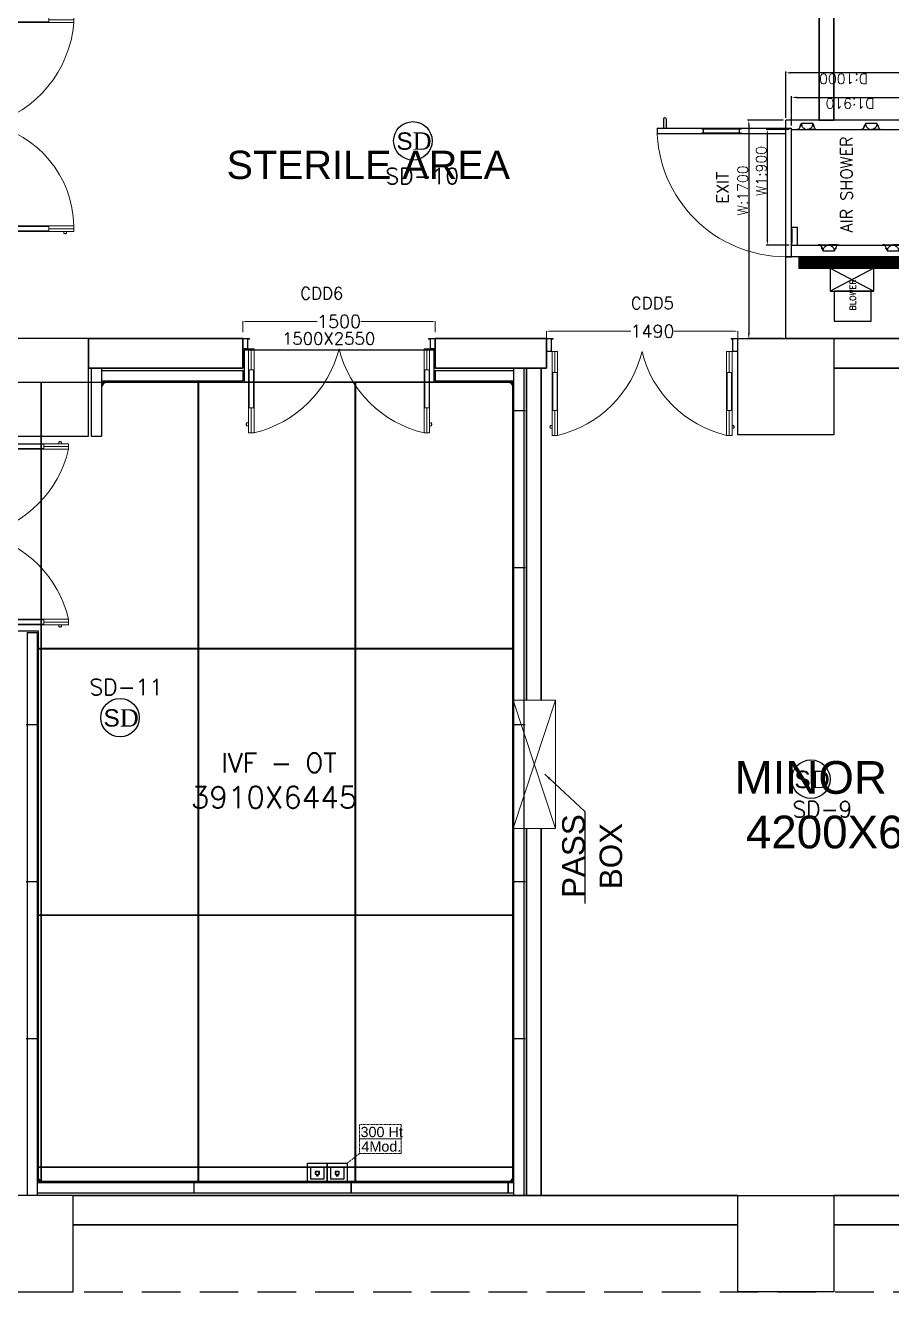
# Model space of a CAD drawing. Extents: x 3505867 to 3988380, y -625948 to -590408.
# Drawn here: x 3758346 to 3765093, y -613703 to -603838 of the extents above; entities that cross this region are included whole.
import ezdxf
from ezdxf.enums import TextEntityAlignment as Align

# ---------------------------------------------------------------- set-up
doc = ezdxf.new("R2010")
doc.units = 0
doc.header["$LTSCALE"] = 6
doc.header["$MEASUREMENT"] = 0
for name, pattern in [('1', [0]), ('CONTINU', [0]), ('DASHED2', [0.375, 0.25, -0.125]), ('HIDDEN', [0.375, 0.25, -0.125])]:
    doc.linetypes.add(name, pattern=pattern)
doc.layers.get('0').update_dxf_attribs({"linetype": 'CONTINUOUS'})
doc.layers.get('Defpoints').update_dxf_attribs({"linetype": 'CONTINUOUS'})
for name, color, linetype, lineweight in [('0 Room description', 6, 'CONTINUOUS', 5), ('0 Room Dimensions', 7, 'CONTINUOUS', 0), ('1200 Door', 144, 'CONTINUOUS', 5), ('Ahlada 50mm Ceiling Panels', 191, 'CONTINUOUS', 0), ('Ahlada Coving', 3, 'CONTINUOUS', 0), ('Double Leaf Door', 4, 'CONTINUOUS', 18), ('FA-BELOW SMOKE DERECTOR', 1, 'CONTINUOUS', 25), ('Partition-80WP', 7, 'CONTINUOUS', 5), ('WALL', 10, 'CONTINUOUS', 35), ('WIN', 151, 'CONTINUOUS', 9)]:
    doc.layers.add(name, color=color, linetype=linetype, lineweight=lineweight)
for name, color, linetype in [('80 mm Wall', 5, 'CONTINUOUS'), ('AIR SHOWER', 7, 'CONTINUOUS'), ('Chajja', 7, 'CONTINUOUS'), ('COL', 5, 'CONTINUOUS'), ('DIM', 7, 'CONTINUOUS'), ('ELE.LAN POINT', 3, 'CONTINUOUS'), ('FA-FIRE TEXT', 7, 'CONTINUOUS'), ('TEXT', 5, 'CONTINUOUS')]:
    doc.layers.add(name, color=color, linetype=linetype)
doc.layers.add('CFT_LOOPING', color=7, linetype='1', lineweight=0, true_color=0xd6d600)
doc.styles.add('ARIAL', font='')
doc.styles.add('PDF Times New Roman', font='')
doc.styles.add('ROMANS', font='romans.shx')
doc.styles.add('SIMPLEX', font='SIMPLEX')
doc.styles.get("Standard").update_dxf_attribs({"font": 'SIMPLEX'})
doc.styles.get('ARIAL').set_extended_font_data('Arial')
doc.styles.get('PDF Times New Roman').set_extended_font_data('Times New Roman')
doc.dimstyles.new('AEPL1', dxfattribs={"dimtxt": 100, "dimasz": 25, "dimexe": 1.25, "dimexo": 50, "dimtad": 0, "dimdec": 0, "dimtxsty": 'ROMANS', "dimcen": 2.5, "dimclrd": 250, "dimclre": 250, "dimadec": 0, "dimazin": 0, "dimtfac": 1, "dimtdec": 0, "dimtmove": 0, "dimatfit": 3, "dimfxl": 1, "dimlwd": 0, "dimlwe": 0, "dimarcsym": 0})
doc.dimstyles.new('BIGDFD', dxfattribs={"dimtxt": 8, "dimasz": 4, "dimexe": 1, "dimexo": 2, "dimtad": 1, "dimlfac": 10, "dimtxsty": 'Standard', "dimcen": 2.5, "dimclrd": 5, "dimclre": 3, "dimclrt": 1, "dimadec": 0, "dimazin": 0, "dimtfac": 1, "dimtmove": 0, "dimatfit": 3, "dimfxl": 1, "dimarcsym": 0})
doc.dimstyles.new('BIGDFD$0', dxfattribs={"dimtxt": 8, "dimasz": 4, "dimexe": 1, "dimexo": 2, "dimtad": 1, "dimlfac": 10, "dimtxsty": 'Standard', "dimcen": 2.5, "dimclrd": 5, "dimclre": 3, "dimclrt": 1, "dimadec": 0, "dimazin": 0, "dimtfac": 1, "dimtmove": 0, "dimatfit": 3, "dimfxl": 1, "dimarcsym": 0})
doc.dimstyles.new('TEXT', dxfattribs={"dimscale": 0, "dimtxt": 500, "dimasz": 100, "dimexe": 75, "dimexo": 100, "dimgap": 50, "dimtad": 0, "dimdec": 0, "dimzin": 0, "dimdsep": 46, "dimtxsty": 'ARIAL', "dimblk": 'OBLIQUE', "dimcen": 0.09, "dimdle": 100, "dimclrd": 256, "dimclre": 256, "dimclrt": 6, "dimadec": 0, "dimazin": 0, "dimtfac": 1, "dimtdec": 0, "dimtofl": 0, "dimtmove": 2, "dimatfit": 3, "dimfxl": 1, "dimfrac": 2, "dimtolj": 1, "dimtzin": 0, "dimarcsym": 0})

# ---------------------------------------------------------------- blocks, each defined once
blk = doc.blocks.new('_Oblique')
at = {"color": 0, "linetype": 'ByBlock', "lineweight": -2}
blk.add_line((-0.5, -0.5), (0.5, 0.5), dxfattribs=at)
blk = doc.blocks.new('*D128')
at = {"layer": 'Defpoints', "color": 0, "linetype": 'ByBlock'}
for p in [(-25370, 7793.3), (-26870, 7660.2), (-25370, 7660.2)]:
    blk.add_point(p, dxfattribs=at)
at = {"layer": 'DIM', "color": 250, "linetype": 'ByBlock', "lineweight": 0}
for p, q in [((-26870, 7710.2), (-26870, 7794.6)), ((-25370, 7710.2), (-25370, 7794.6)), ((-26845, 7793.3), (-26289.7, 7793.3)), ((-25395, 7793.3), (-25950.3, 7793.3))]:
    blk.add_line(p, q, dxfattribs=at)
at = {"layer": 'DIM', "color": 250, "linetype": 'ByBlock'}
for points in [[(-26845, 7797.5), (-26845, 7789.2), (-26870, 7793.3)], [(-25395, 7789.2), (-25395, 7797.5), (-25370, 7793.3)]]:
    blk.add_solid(points, dxfattribs=at)
at = {"layer": 'DIM', "color": 0, "linetype": 'ByBlock', "insert": (-26120, 7793.3), "char_height": 100, "attachment_point": 5, "style": 'ROMANS'}
blk.add_mtext('1500', dxfattribs=at)
blk = doc.blocks.new('*D129')
at = {"layer": 'Defpoints', "color": 0, "linetype": 'ByBlock'}
for p in [(-23015, 7717.3), (-24505, 7545.2), (-23015, 7545.2)]:
    blk.add_point(p, dxfattribs=at)
at = {"layer": 'DIM', "color": 250, "linetype": 'ByBlock', "lineweight": 0}
for p, q in [((-24505, 7595.2), (-24505, 7718.6)), ((-24480, 7717.3), (-23848.4, 7717.3)), ((-23040, 7717.3), (-23509, 7717.3)), ((-23015, 7595.2), (-23015, 7718.6))]:
    blk.add_line(p, q, dxfattribs=at)
at = {"layer": 'DIM', "color": 250, "linetype": 'ByBlock'}
for points in [[(-24480, 7721.5), (-24480, 7713.2), (-24505, 7717.3)], [(-23040, 7713.2), (-23040, 7721.5), (-23015, 7717.3)]]:
    blk.add_solid(points, dxfattribs=at)
at = {"layer": 'DIM', "color": 0, "linetype": 'ByBlock', "insert": (-23678.7, 7717.3), "char_height": 100, "attachment_point": 5, "style": 'ROMANS'}
blk.add_mtext('1490', dxfattribs=at)
blk = doc.blocks.new('1500x80')
at = {"layer": 'Double Leaf Door'}
for points in [[(99336.2, -25417.9), (99341.1, -25417.9), (99341.1, -25121.4), (99336.2, -25121.4)], [(99379.8, -25121.4), (99374.8, -25121.4), (99374.8, -25417.9), (99379.8, -25417.9)], [(100704.2, -25121.4), (100709.2, -25121.4), (100709.2, -25417.9), (100704.2, -25417.9)], [(100747.8, -25417.9), (100742.9, -25417.9), (100742.9, -25121.4), (100747.8, -25121.4)]]:
    blk.add_hatch(color=6, dxfattribs=at).paths.add_polyline_path(points)
at = {"layer": 'Double Leaf Door', "color": 8}
for p, q in [((99336.2, -25581.8), (99336.2, -24927.6)), ((99336.2, -24927.6), (99379.8, -24927.6)), ((99358, -25121.4), (99358, -24927.6)), ((99379.8, -24927.6), (99379.8, -25581.8)), ((100747.8, -24927.6), (100704.2, -24927.6)), ((100704.2, -24927.6), (100704.2, -25581.8)), ((100726, -25121.4), (100726, -24927.6)), ((100747.8, -25581.8), (100747.8, -24927.6)), ((99321.8, -24985.1), (99321.8, -25003.1)), ((99336.2, -24983.1), (99323.7, -24983.1)), ((99323.7, -25005), (99336.2, -25005)), ((99336.2, -24983.1), (99336.2, -25005)), ((100747.8, -24983.1), (100760.3, -24983.1)), ((100747.8, -24983.1), (100747.8, -25005)), ((100760.3, -25005), (100747.8, -25005)), ((100762.2, -24985.1), (100762.2, -25003.1)), ((99358, -25581.8), (99358, -25417.9)), ((100726, -25581.8), (100726, -25417.9)), ((99292, -25581.8), (99292, -25661.8)), ((99332.2, -25581.8), (99292, -25581.8)), ((99294, -25583.8), (99294, -25659.8)), ((99330.2, -25583.8), (99294, -25583.8)), ((99330.2, -25658.9), (99330.2, -25583.8)), ((99332.2, -25656.9), (99332.2, -25581.8)), ((99379.8, -25581.8), (99336.2, -25581.8)), ((100704.2, -25581.8), (100747.8, -25581.8)), ((100751.8, -25656.9), (100751.8, -25581.8)), ((100751.8, -25581.8), (100792, -25581.8)), ((100753.8, -25658.9), (100753.8, -25583.8)), ((100753.8, -25583.8), (100790, -25583.8)), ((100790, -25583.8), (100790, -25659.8)), ((100792, -25581.8), (100792, -25661.8)), ((99292, -25661.8), (99332.2, -25661.8)), ((99294, -25659.8), (99332.2, -25659.8)), ((99342.1, -25658.9), (99330.2, -25658.9)), ((99344.1, -25656.9), (99332.2, -25656.9)), ((99332.2, -25659.8), (99342.1, -25659.8)), ((99332.2, -25661.8), (99344.1, -25661.8)), ((99342.1, -25659.8), (99342.1, -25658.9)), ((99344.1, -25661.8), (99344.1, -25656.9)), ((100739.9, -25661.8), (100739.9, -25656.9)), ((100739.9, -25656.9), (100751.8, -25656.9)), ((100751.8, -25661.8), (100739.9, -25661.8)), ((100741.9, -25659.8), (100741.9, -25658.9)), ((100741.9, -25658.9), (100753.8, -25658.9)), ((100751.8, -25659.8), (100741.9, -25659.8)), ((100790, -25659.8), (100751.8, -25659.8)), ((100792, -25661.8), (100751.8, -25661.8))]:
    blk.add_line(p, q, dxfattribs=at)
at = {"layer": 'Double Leaf Door', "color": 6}
for p, q in [((99379.8, -25121.4), (99336.2, -25121.4)), ((99336.2, -25121.4), (99336.2, -25417.9)), ((99341.1, -25417.9), (99341.1, -25121.4)), ((99374.8, -25417.9), (99374.8, -25121.4)), ((99379.8, -25417.9), (99379.8, -25121.4)), ((100704.2, -25417.9), (100704.2, -25121.4)), ((100704.2, -25121.4), (100747.8, -25121.4)), ((100709.2, -25417.9), (100709.2, -25121.4)), ((100742.9, -25417.9), (100742.9, -25121.4)), ((100747.8, -25121.4), (100747.8, -25417.9)), ((99336.2, -25417.9), (99379.8, -25417.9)), ((100747.8, -25417.9), (100704.2, -25417.9))]:
    blk.add_line(p, q, dxfattribs=at)
at = {"layer": 'Double Leaf Door', "color": 6, "ltscale": 100}
for p, q in [((99374.8, -25121.4), (99374.8, -25417.9)), ((100709.2, -25121.4), (100709.2, -25417.9))]:
    blk.add_line(p, q, dxfattribs=at)
at = {"layer": 'Double Leaf Door', "color": 6}
for points in [[(99336.2, -25121.4), (99336.2, -25417.9), (99341.1, -25417.9), (99341.1, -25121.4), (99336.2, -25121.4)], [(99379.8, -25121.4), (99379.8, -25417.9), (99374.8, -25417.9), (99374.8, -25121.4), (99379.8, -25121.4)], [(100704.2, -25121.4), (100704.2, -25417.9), (100709.2, -25417.9), (100709.2, -25121.4), (100704.2, -25121.4)], [(100747.8, -25121.4), (100747.8, -25417.9), (100742.9, -25417.9), (100742.9, -25121.4), (100747.8, -25121.4)]]:
    blk.add_lwpolyline(points, dxfattribs=at)
at = {"layer": 'Double Leaf Door', "ltscale": 5000}
for points in [[(99336.2, -25121.4), (99336.2, -25417.9), (99341.1, -25417.9), (99341.1, -25121.4), (99336.2, -25121.4)], [(100747.8, -25121.4), (100747.8, -25417.9), (100742.9, -25417.9), (100742.9, -25121.4), (100747.8, -25121.4)]]:
    blk.add_lwpolyline(points, dxfattribs=at)
at = {"layer": 'Double Leaf Door', "color": 8}
for centre, radius, start, end in [((99175.8, -25796.3), 892.3, 13.90597, 76.78637), ((100908.2, -25796.3), 892.3, 103.21363, 166.09403), ((99321.8, -24994.1), 3.72, 90, 270), ((99323.7, -24985.1), 1.98, 90, 180), ((99323.7, -25003.1), 1.98, 180, 270), ((100760.3, -24985.1), 1.98, 0, 90), ((100760.3, -25003.1), 1.98, 270, 0), ((100762.2, -24994.1), 3.72, 270, 90)]:
    blk.add_arc(centre, radius, start, end, dxfattribs=at)
blk = doc.blocks.new('1500x2100x100 DD')
at = {"layer": 'Double Leaf Door'}
for points in [[(49.2, 263.9), (54.1, 263.9), (54.1, 560.4), (49.2, 560.4)], [(92.8, 560.4), (87.8, 560.4), (87.8, 263.9), (92.8, 263.9)], [(1407.2, 560.4), (1412.2, 560.4), (1412.2, 263.9), (1407.2, 263.9)], [(1450.8, 263.9), (1445.9, 263.9), (1445.9, 560.4), (1450.8, 560.4)]]:
    blk.add_hatch(color=6, dxfattribs=at).paths.add_polyline_path(points)
at = {"layer": 'Double Leaf Door', "color": 8}
for p, q in [((34.8, 696.7), (34.8, 678.8)), ((49.2, 698.7), (36.7, 698.7)), ((49.2, 100), (49.2, 754.2)), ((49.2, 754.2), (92.8, 754.2)), ((49.2, 698.7), (49.2, 676.8)), ((71, 560.4), (71, 754.2)), ((92.8, 754.2), (92.8, 100)), ((1450.8, 754.2), (1407.2, 754.2)), ((1407.2, 754.2), (1407.2, 100)), ((1429, 560.4), (1429, 754.2)), ((1450.8, 100), (1450.8, 754.2)), ((1450.8, 698.7), (1463.3, 698.7)), ((1450.8, 698.7), (1450.8, 676.8)), ((1465.2, 696.7), (1465.2, 678.8)), ((36.7, 676.8), (49.2, 676.8)), ((1463.3, 676.8), (1450.8, 676.8)), ((71, 100), (71, 263.9)), ((1429, 100), (1429, 263.9)), ((5, 100), (5, 0)), ((45.2, 100), (5, 100)), ((45.2, 5), (45.2, 100)), ((92.8, 100), (49.2, 100)), ((1407.2, 100), (1450.8, 100)), ((1454.8, 5), (1454.8, 100)), ((1454.8, 100), (1495, 100)), ((1495, 100), (1495, 0)), ((5, 0), (45.2, 0)), ((7, 98), (7, 2)), ((43.2, 98), (7, 98)), ((7, 2), (45.2, 2)), ((43.2, 3), (43.2, 98)), ((55.1, 3), (43.2, 3)), ((57.1, 5), (45.2, 5)), ((45.2, 2), (55.1, 2)), ((45.2, 0), (57.1, 0)), ((55.1, 2), (55.1, 3)), ((57.1, 0), (57.1, 5)), ((1442.9, 0), (1442.9, 5)), ((1442.9, 5), (1454.8, 5)), ((1454.8, 0), (1442.9, 0)), ((1444.9, 2), (1444.9, 3)), ((1444.9, 3), (1456.8, 3)), ((1454.8, 2), (1444.9, 2)), ((1493, 2), (1454.8, 2)), ((1495, 0), (1454.8, 0)), ((1456.8, 3), (1456.8, 98)), ((1456.8, 98), (1493, 98)), ((1493, 98), (1493, 2))]:
    blk.add_line(p, q, dxfattribs=at)
at = {"layer": 'Double Leaf Door', "color": 6}
for p, q in [((92.8, 560.4), (49.2, 560.4)), ((49.2, 560.4), (49.2, 263.9)), ((54.1, 263.9), (54.1, 560.4)), ((87.8, 263.9), (87.8, 560.4)), ((92.8, 263.9), (92.8, 560.4)), ((1407.2, 263.9), (1407.2, 560.4)), ((1407.2, 560.4), (1450.8, 560.4)), ((1412.2, 263.9), (1412.2, 560.4)), ((1445.9, 263.9), (1445.9, 560.4)), ((1450.8, 560.4), (1450.8, 263.9)), ((49.2, 263.9), (92.8, 263.9)), ((1450.8, 263.9), (1407.2, 263.9))]:
    blk.add_line(p, q, dxfattribs=at)
at = {"layer": 'Double Leaf Door', "color": 6, "ltscale": 100}
for p, q in [((87.8, 560.4), (87.8, 263.9)), ((1412.2, 560.4), (1412.2, 263.9))]:
    blk.add_line(p, q, dxfattribs=at)
at = {"layer": 'Double Leaf Door', "color": 6}
for points in [[(49.2, 560.4), (49.2, 263.9), (54.1, 263.9), (54.1, 560.4), (49.2, 560.4)], [(92.8, 560.4), (92.8, 263.9), (87.8, 263.9), (87.8, 560.4), (92.8, 560.4)], [(1407.2, 560.4), (1407.2, 263.9), (1412.2, 263.9), (1412.2, 560.4), (1407.2, 560.4)], [(1450.8, 560.4), (1450.8, 263.9), (1445.9, 263.9), (1445.9, 560.4), (1450.8, 560.4)]]:
    blk.add_lwpolyline(points, dxfattribs=at)
at = {"layer": 'Double Leaf Door', "ltscale": 5000}
for points in [[(49.2, 560.4), (49.2, 263.9), (54.1, 263.9), (54.1, 560.4), (49.2, 560.4)], [(1450.8, 560.4), (1450.8, 263.9), (1445.9, 263.9), (1445.9, 560.4), (1450.8, 560.4)]]:
    blk.add_lwpolyline(points, dxfattribs=at)
at = {"layer": 'Double Leaf Door', "color": 8}
for centre, radius, start, end in [((34.8, 687.7), 3.72, 90, 270), ((36.7, 696.7), 1.98, 90, 180), ((-111.3, -108), 886, 13.57447, 76.68363), ((1611.3, -108), 886, 103.31637, 166.42553), ((1463.3, 696.7), 1.98, 0, 90), ((1465.2, 687.7), 3.72, 270, 90), ((36.7, 678.8), 1.98, 180, 270), ((1463.3, 678.8), 1.98, 270, 0)]:
    blk.add_arc(centre, radius, start, end, dxfattribs=at)
blk = doc.blocks.new('1800x100')
at = {"layer": 'Double Leaf Door'}
for points in [[(101627.9, -31394.5), (101632.8, -31394.5), (101632.8, -31098), (101627.9, -31098)], [(101671.5, -31098), (101666.6, -31098), (101666.6, -31394.5), (101671.5, -31394.5)], [(103255.9, -31098), (103260.9, -31098), (103260.9, -31394.5), (103255.9, -31394.5)], [(103299.6, -31394.5), (103294.6, -31394.5), (103294.6, -31098), (103299.6, -31098)]]:
    blk.add_hatch(color=6, dxfattribs=at).paths.add_polyline_path(points)
at = {"layer": 'Double Leaf Door', "color": 8}
for p, q in [((101613.5, -30961.8), (101613.5, -30979.7)), ((101627.9, -30959.8), (101615.5, -30959.8)), ((101627.9, -31558.5), (101627.9, -30904.2)), ((101627.9, -30904.2), (101671.5, -30904.2)), ((101627.9, -30959.8), (101627.9, -30981.7)), ((101649.7, -31098), (101649.7, -30904.2)), ((101671.5, -30904.2), (101671.5, -31558.5)), ((103299.6, -30904.2), (103255.9, -30904.2)), ((103255.9, -30904.2), (103255.9, -31558.5)), ((103277.8, -31098), (103277.8, -30904.2)), ((103299.6, -31558.5), (103299.6, -30904.2)), ((103299.6, -30959.8), (103312, -30959.8)), ((103299.6, -30959.8), (103299.6, -30981.7)), ((103314, -30961.8), (103314, -30979.7)), ((101615.5, -30981.7), (101627.9, -30981.7)), ((103312, -30981.7), (103299.6, -30981.7)), ((101649.7, -31558.5), (101649.7, -31394.5)), ((103277.8, -31558.5), (103277.8, -31394.5)), ((101583.7, -31558.5), (101583.7, -31658.5)), ((101623.9, -31558.5), (101583.7, -31558.5)), ((101585.7, -31560.5), (101585.7, -31656.5)), ((101621.9, -31560.5), (101585.7, -31560.5)), ((101621.9, -31655.5), (101621.9, -31560.5)), ((101623.9, -31653.5), (101623.9, -31558.5)), ((101671.5, -31558.5), (101627.9, -31558.5)), ((103255.9, -31558.5), (103299.6, -31558.5)), ((103303.6, -31653.5), (103303.6, -31558.5)), ((103303.6, -31558.5), (103343.7, -31558.5)), ((103305.5, -31655.5), (103305.5, -31560.5)), ((103305.5, -31560.5), (103341.8, -31560.5)), ((103341.8, -31560.5), (103341.8, -31656.5)), ((103343.7, -31558.5), (103343.7, -31658.5)), ((101583.7, -31658.5), (101623.9, -31658.5)), ((101585.7, -31656.5), (101623.9, -31656.5)), ((101633.8, -31655.5), (101621.9, -31655.5)), ((101635.8, -31653.5), (101623.9, -31653.5)), ((101623.9, -31656.5), (101633.8, -31656.5)), ((101623.9, -31658.5), (101635.8, -31658.5)), ((101633.8, -31656.5), (101633.8, -31655.5)), ((101635.8, -31658.5), (101635.8, -31653.5)), ((103291.6, -31658.5), (103291.6, -31653.5)), ((103291.6, -31653.5), (103303.6, -31653.5)), ((103303.6, -31658.5), (103291.6, -31658.5)), ((103293.6, -31656.5), (103293.6, -31655.5)), ((103293.6, -31655.5), (103305.5, -31655.5)), ((103303.6, -31656.5), (103293.6, -31656.5)), ((103341.8, -31656.5), (103303.6, -31656.5)), ((103343.7, -31658.5), (103303.6, -31658.5))]:
    blk.add_line(p, q, dxfattribs=at)
at = {"layer": 'Double Leaf Door', "color": 6}
for p, q in [((101671.5, -31098), (101627.9, -31098)), ((101627.9, -31098), (101627.9, -31394.5)), ((101632.8, -31394.5), (101632.8, -31098)), ((101666.6, -31394.5), (101666.6, -31098)), ((101671.5, -31394.5), (101671.5, -31098)), ((103255.9, -31394.5), (103255.9, -31098)), ((103255.9, -31098), (103299.6, -31098)), ((103260.9, -31394.5), (103260.9, -31098)), ((103294.6, -31394.5), (103294.6, -31098)), ((103299.6, -31098), (103299.6, -31394.5)), ((101627.9, -31394.5), (101671.5, -31394.5)), ((103299.6, -31394.5), (103255.9, -31394.5))]:
    blk.add_line(p, q, dxfattribs=at)
at = {"layer": 'Double Leaf Door', "color": 6, "ltscale": 100}
for p, q in [((101666.6, -31098), (101666.6, -31394.5)), ((103260.9, -31098), (103260.9, -31394.5))]:
    blk.add_line(p, q, dxfattribs=at)
at = {"layer": 'Double Leaf Door', "color": 6}
for points in [[(101627.9, -31098), (101627.9, -31394.5), (101632.8, -31394.5), (101632.8, -31098), (101627.9, -31098)], [(101671.5, -31098), (101671.5, -31394.5), (101666.6, -31394.5), (101666.6, -31098), (101671.5, -31098)], [(103255.9, -31098), (103255.9, -31394.5), (103260.9, -31394.5), (103260.9, -31098), (103255.9, -31098)], [(103299.6, -31098), (103299.6, -31394.5), (103294.6, -31394.5), (103294.6, -31098), (103299.6, -31098)]]:
    blk.add_lwpolyline(points, dxfattribs=at)
at = {"layer": 'Double Leaf Door', "ltscale": 5000}
for points in [[(101627.9, -31098), (101627.9, -31394.5), (101632.8, -31394.5), (101632.8, -31098), (101627.9, -31098)], [(103299.6, -31098), (103299.6, -31394.5), (103294.6, -31394.5), (103294.6, -31098), (103299.6, -31098)]]:
    blk.add_lwpolyline(points, dxfattribs=at)
at = {"layer": 'Double Leaf Door', "color": 8}
for centre, radius, start, end in [((101613.5, -30970.7), 3.72, 90, 270), ((101615.5, -30961.8), 1.98, 90, 180), ((101601.6, -31795.7), 894.2, 15.3848, 85.51147), ((103268.8, -31726.5), 822.4, 90.89566, 168.20807), ((103312, -30961.8), 1.98, 0, 90), ((103314, -30970.7), 3.72, 270, 90), ((101615.5, -30979.7), 1.98, 180, 270), ((103312, -30979.7), 1.98, 270, 0)]:
    blk.add_arc(centre, radius, start, end, dxfattribs=at)
blk = doc.blocks.new('*D26')
at = {"color": 3, "lineweight": -2, "transparency": 16777216}
for p, q in [((72.76, 197.74), (72.76, 215.65)), ((162.76, 197.74), (162.76, 215.65))]:
    blk.add_line(p, q, dxfattribs=at)
at = {"color": 5, "lineweight": -2, "transparency": 16777216}
blk.add_line((76.76, 214.65), (158.76, 214.65), dxfattribs=at)
at = {"color": 5, "transparency": 16777216}
for points in [[(76.76, 215.31), (76.76, 213.98), (72.76, 214.65)], [(158.76, 213.98), (158.76, 215.31), (162.76, 214.65)]]:
    blk.add_solid(points, dxfattribs=at)
at = {"layer": 'Defpoints', "color": 0, "transparency": 16777216}
for p in [(162.76, 214.65), (72.76, 195.74), (162.76, 195.74)]:
    blk.add_point(p, dxfattribs=at)
at = {"color": 1, "transparency": 16777216, "insert": (130.44, 219.36), "char_height": 8, "attachment_point": 5}
blk.add_mtext('W1:900', dxfattribs=at)
blk = doc.blocks.new('*D27')
at = {"color": 3, "lineweight": -2, "transparency": 16777216}
for p, q in [((0, 202.24), (0, 230.07)), ((170, 202.24), (170, 230.07))]:
    blk.add_line(p, q, dxfattribs=at)
at = {"color": 5, "lineweight": -2, "transparency": 16777216}
blk.add_line((166, 229.07), (4, 229.07), dxfattribs=at)
at = {"color": 5, "transparency": 16777216}
for points in [[(4, 229.74), (4, 228.4), (0, 229.07)], [(166, 228.4), (166, 229.74), (170, 229.07)]]:
    blk.add_solid(points, dxfattribs=at)
at = {"layer": 'Defpoints', "color": 0, "transparency": 16777216}
for p in [(0, 229.07), (0, 200.24), (170, 200.24)]:
    blk.add_point(p, dxfattribs=at)
at = {"color": 1, "transparency": 16777216, "insert": (115.34, 233.78), "char_height": 8, "attachment_point": 5}
blk.add_mtext('W:1700', dxfattribs=at)
blk = doc.blocks.new('nolllw new')
for p, q in [((-138.6, 13.9), (-138.1, 15.3)), ((-124.2, 15.9), (-137.1, 15.9)), ((-123.3, 15.4), (-107, -15.4)), ((-112.6, 13.9), (-2.6, 13.9)), ((8.1, 15.4), (-8.1, -15.4)), ((9, 15.9), (22, 15.9)), ((23.4, 13.9), (22.7, 15.9)), ((23.4, 13.9), (22.9, 15.3)), ((-100.3, -15.9), (-106.1, -15.9)), ((-14.9, -15.9), (-9, -15.9))]:
    blk.add_line(p, q)
at = {"color": 19}
for p, q in [((-124.2, 15.9), (-57.6, 15.9)), ((9, 15.9), (-57.6, 15.9)), ((-100.1, -34.1), (-15, -34.1))]:
    blk.add_line(p, q, dxfattribs=at)
at = {"color": 1}
for p, q in [((-74.6, 14.6), (-74.6, 10.7)), ((-40.6, 14.6), (-40.6, 10.7)), ((-100, -26.8), (-100, -34.1)), ((-15.1, -26.8), (-15.1, -34.1))]:
    blk.add_line(p, q, dxfattribs=at)
at = {"color": 3}
for p, q in [((-112.9, -4.5), (-112.9, -13.1)), ((-109.6, -16.1), (-109.9, -16.1)), ((-108.7, -16.7), (-100.8, -33.8)), ((-100.3, -34.1), (-100.1, -34.1)), ((-14.8, -34.1), (-15, -34.1)), ((-6.5, -16.7), (-14.4, -33.8)), ((-5.6, -16.1), (-5.3, -16.1)), ((-2.3, -4.5), (-2.3, -13.1))]:
    blk.add_line(p, q, dxfattribs=at)
for centre, radius, start, end in [((-137.1, 14.9), 1, 90, 159.38096), ((-124.2, 14.9), 1, 27.85965, 90), ((9, 14.9), 1, 90, 152.14035), ((22, 14.9), 1, 20.61904, 90), ((-106.1, -14.9), 1, 207.85965, 270), ((-100.3, -14.9), 1, 270, 343.32611), ((-60.8, -26.8), 40.2, 161.52124, 163.32611), ((-54.4, -26.8), 40.2, 16.67389, 18.47876), ((-14.9, -14.9), 1, 196.67389, 270), ((-9, -14.9), 1, 270, 332.14035)]:
    blk.add_arc(centre, radius, start, end)
at = {"color": 1}
for centre, radius, start, end in [((-60.8, -26.8), 39.2, 111.58911, 180), ((-75.6, 10.7), 1, 291.58911, 0), ((-74.2, 14.5), 0.396, 106.69839, 167.52754), ((-41, 14.5), 0.396, 12.47246, 73.30161), ((-39.6, 10.7), 1, 180, 248.41089), ((-54.4, -26.8), 39.2, 0, 68.41089)]:
    blk.add_arc(centre, radius, start, end, dxfattribs=at)
at = {"color": 3}
for centre, radius, start, end in [((-109.9, -13.1), 3, 180, 270), ((-109.6, -17.1), 1, 24.7129, 90), ((-100.3, -33.6), 0.5, 204.7129, 270), ((-14.8, -33.6), 0.5, 270, 335.2871), ((-5.6, -17.1), 1, 90, 155.2871), ((-5.3, -13.1), 3, 270, 0)]:
    blk.add_arc(centre, radius, start, end, dxfattribs=at)
blk = doc.blocks.new('*D29')
at = {"layer": 'AIR SHOWER', "color": 3, "lineweight": -2, "transparency": 16777216}
for p, q in [((172, 200.24), (208.02, 200.24)), ((172, 100.24), (208.02, 100.24))]:
    blk.add_line(p, q, dxfattribs=at)
at = {"layer": 'AIR SHOWER', "color": 5, "lineweight": -2, "transparency": 16777216}
blk.add_line((207.02, 104.24), (207.02, 196.24), dxfattribs=at)
at = {"layer": 'AIR SHOWER', "color": 5, "transparency": 16777216}
for points in [[(207.68, 196.24), (206.35, 196.24), (207.02, 200.24)], [(206.35, 104.24), (207.68, 104.24), (207.02, 100.24)]]:
    blk.add_solid(points, dxfattribs=at)
at = {"layer": 'Defpoints', "color": 0, "transparency": 16777216}
for p in [(170, 200.24), (207.02, 200.24), (170, 100.24)]:
    blk.add_point(p, dxfattribs=at)
at = {"layer": 'AIR SHOWER', "color": 1, "transparency": 16777216, "insert": (202.31, 155.27), "char_height": 8, "attachment_point": 5, "rotation": 90}
blk.add_mtext('D:1000', dxfattribs=at)
blk = doc.blocks.new('*D30')
at = {"layer": 'AIR SHOWER', "color": 3, "lineweight": -2, "transparency": 16777216}
for p, q in [((166, 195.74), (188.83, 195.74)), ((166, 104.74), (188.83, 104.74))]:
    blk.add_line(p, q, dxfattribs=at)
at = {"layer": 'AIR SHOWER', "color": 5, "lineweight": -2, "transparency": 16777216}
blk.add_line((187.83, 191.74), (187.83, 108.74), dxfattribs=at)
at = {"layer": 'AIR SHOWER', "color": 5, "transparency": 16777216}
for points in [[(188.5, 191.74), (187.17, 191.74), (187.83, 195.74)], [(187.17, 108.74), (188.5, 108.74), (187.83, 104.74)]]:
    blk.add_solid(points, dxfattribs=at)
at = {"layer": 'Defpoints', "color": 0, "transparency": 16777216}
for p in [(164, 195.74), (164, 104.74), (187.83, 104.74)]:
    blk.add_point(p, dxfattribs=at)
at = {"layer": 'AIR SHOWER', "color": 1, "transparency": 16777216, "insert": (183.12, 150.24), "char_height": 8, "attachment_point": 5, "rotation": 90}
blk.add_mtext('D1:910', dxfattribs=at)
blk = doc.blocks.new('A010004 Mezz.F. Layout Plan$0$b & c')
at = {"layer": 'Ahlada Coving', "color": 3}
for p, q in [((-4.1, 40.9), (-5.7, 42.5)), ((-2.7, 7.8), (-3.7, 7.8)), ((-3.7, 7.8), (-2.7, 6)), ((4.9, 15.3), (-2.7, 7.8)), ((-2.7, 6), (5.7, 14.4)), ((8.7, 11.4), (0.3, 3)), ((0.3, 3), (2.1, 2)), ((2.1, 3), (9.7, 10.6)), ((2.1, 2), (2.1, 3)), ((36.9, 0), (35.3, 1.6))]:
    blk.add_line(p, q, dxfattribs=at)
blk.add_lwpolyline([(-5.7, 30.7), (-5.7, 5.7), (0, 0), (25, 0), (22.8, 1.5), (13.2, 1.5), (3.6, 4.5), (3.6, 1.5), (0.6, 1.5), (-4.2, 6.3), (-4.2, 9.3), (-1.2, 9.3), (-4.2, 18.9), (-4.2, 28.4), (-5.7, 30.7)], dxfattribs=at)
for radius, start, end in [(44, 181.95475, 220.59761), (42.5, 184.1661, 265.90598), (44, 222.22858, 227.77458), (44, 229.40556, 268.11195)]:
    blk.add_arc((38.3, 44), radius, start, end, dxfattribs=at)
blk = doc.blocks.new('Voice')
at = {"layer": 'ELE.LAN POINT', "color": 6}
for points in [[(0, -31.8), (127.9, -31.8), (127.9, 92), (0, 92)], [(21.9, -10), (106, -10), (106, 70.1), (21.9, 70.1)], [(77.3, 21.4), (69.7, 21.4), (69.7, 11.7), (58.1, 11.7), (58.1, 21.4), (50.6, 21.4), (50.6, 38.7), (77.3, 38.7)], [(75.9, 22.8), (68.4, 22.8), (68.4, 13), (59.5, 13), (59.5, 22.8), (52, 22.8), (52, 37.4), (75.9, 37.4)]]:
    blk.add_lwpolyline(points, close=True, dxfattribs=at)
blk = doc.blocks.new('SMOKE DETECTOR')
at = {"layer": 'FA-BELOW SMOKE DERECTOR', "color": 7}
blk.add_circle((931029, -118294), 166, dxfattribs=at)
at = {"layer": 'FA-BELOW SMOKE DERECTOR', "insert": (930887, -118373), "char_height": 150, "attachment_point": 7, "style": 'PDF Times New Roman'}
blk.add_mtext('{\\fArial|b0|i0|c0|p34;S}D', dxfattribs=at)
blk = doc.blocks.new('AIR SHOWER')
at = {"layer": 'AIR SHOWER'}
h = blk.add_hatch(dxfattribs=at)
h.set_pattern_fill('ANSI37', color=256, scale=0.24, angle=180, style=0)
h.set_pattern_definition([(45, (-36516.70436, 5170.6153), (-0.538815367, 0.538815367), []), (135, (-36516.70436, 5170.6153), (-0.538815367, -0.538815367), [])])
h.paths.add_polyline_path([(63.7649, 110.1138), (54.9235, 110.1138), (54.9235, 189.8012), (63.7649, 189.8012)])
h = blk.add_hatch(dxfattribs=at)
h.set_pattern_fill('ANSI37', color=256, scale=0.24, angle=180, style=0)
h.set_pattern_definition([(45, (-52704.6564, 3586.6221), (-0.538815367, 0.538815367), []), (135, (-52704.6564, 3586.6221), (-0.538815367, -0.538815367), [])])
h.paths.add_polyline_path([(54.9235, 189.5272), (63.7649, 189.5272), (63.7649, 182.3028), (54.9235, 182.3028)])
for p, q in [((159.5, 200.2351), (159.5, 300.4701)), ((164, 300.4701), (159.5, 300.4701)), ((164, 300.4701), (164, 200.2351)), ((171.05, 295.4201), (164, 295.4201)), ((171.05, 293.5201), (164, 293.5201)), ((159.5, 265.8021), (160.1, 265.8021)), ((160.1, 234.8021), (160.1, 265.8021)), ((160.1, 264.3021), (163.4, 264.3021)), ((163.4, 265.8021), (163.4, 234.8021)), ((163.4, 265.8021), (164, 265.8021)), ((159.5, 234.8021), (160.1, 234.8021)), ((160.1, 236.3021), (163.4, 236.3021)), ((163.4, 234.8021), (164, 234.8021)), ((0, 100.2351), (0, 200.2351)), ((0, 200.2351), (170, 200.2351)), ((63.7649, 200.2351), (63.7649, 195.7351)), ((63.7649, 100.2351), (63.7649, 200.2351)), ((164, 200.2351), (164, 195.7351)), ((170, 100.2351), (170, 200.2351)), ((170, 100.2351), (170, 200.2351)), ((63.7649, 195.7351), (164, 195.7351)), ((72.7649, 195.7351), (164, 195.7351)), ((72.7649, 195.7351), (72.7649, 104.7351)), ((162.7649, 195.7351), (162.7649, 104.7351)), ((162.7649, 195.7351), (162.7649, 104.7351)), ((54.9235, 165.7555), (36.841, 131.8309)), ((54.9235, 131.8309), (36.841, 165.7555)), ((0, 100.2351), (170, 100.2351)), ((63.7649, 104.7351), (164, 104.7351)), ((63.7649, 104.7351), (63.7649, 100.2351)), ((159.5, 100.2351), (159.5, 0)), ((164, 100.2351), (164, 104.7351)), ((164, 0), (164, 100.2351)), ((159.5, 65.6681), (160.1, 65.6681)), ((160.1, 65.6681), (160.1, 34.6681)), ((160.1, 64.1681), (163.4, 64.1681)), ((163.4, 34.6681), (163.4, 65.6681)), ((163.4, 65.6681), (164, 65.6681)), ((159.5, 34.6681), (160.1, 34.6681)), ((160.1, 36.1681), (163.4, 36.1681)), ((163.4, 34.6681), (164, 34.6681)), ((164, 0), (159.5, 0)), ((171.05, 6.95), (164, 6.95)), ((171.05, 5.05), (164, 5.05))]:
    blk.add_line(p, q, dxfattribs=at)
for points in [[(63.7649, 190.0987), (54.9235, 190.0987), (54.9235, 110.1138), (63.7649, 110.1138)], [(86.4277, 195.7351), (72.7649, 195.7351), (72.7649, 191.2865), (86.4277, 191.2865)], [(74.6432, 195.334), (85.2425, 195.334), (85.2425, 195.7351), (74.6432, 195.7351)], [(36.841, 162.4912), (13.6037, 162.4912), (13.6037, 133.8537), (36.841, 133.8537)], [(54.9235, 165.7555), (36.841, 165.7555), (36.841, 131.8309), (54.9235, 131.8309)], [(86.4277, 104.7351), (72.7649, 104.7351), (72.7649, 109.1836), (86.4277, 109.1836)], [(22.7846, 100.2351), (32.79, 100.2351), (32.79, 100.2351), (22.7846, 100.2351)], [(22.7846, 100.2351), (34.2228, 100.2351), (34.2228, 99.8821), (22.7846, 99.8821)], [(38.3459, 100.2351), (39.8996, 100.2351), (39.8996, 99.8823), (38.3459, 99.8823)], [(74.6432, 105.1361), (85.2425, 105.1361), (85.2425, 104.7351), (74.6432, 104.7351)]]:
    blk.add_lwpolyline(points, close=True, dxfattribs=at)
at = {"layer": 'AIR SHOWER', "color": 19, "lineweight": 0}
for centre, start, end in [((164, 200.2351), 90, 180), ((164, 100.2351), 180, 270)]:
    blk.add_arc(centre, 100.2351, start, end, dxfattribs=at)
at = {"layer": 'AIR SHOWER'}
for centre in [(171.05, 294.4701), (171.05, 6)]:
    blk.add_arc(centre, 0.95, 270, 90, dxfattribs=at)
at = {"layer": 'AIR SHOWER', "xscale": -0.1, "yscale": 0.1, "zscale": 0.1}
for p, rotation in [((164.3039, 177.8504), 89.99999999999997), ((71.3723, 172.6198), 269.9999999999856), ((164.3039, 127.8504), 89.99999999999997), ((71.3723, 122.6198), 269.9999999999856)]:
    blk.add_blockref('nolllw new', p, dxfattribs=dict(at, rotation=rotation))
at = {"layer": 'AIR SHOWER'}
for s, height, p in [('EXIT', 9.14932, (105.2922, 244.8428)), ('BLOWER', 4.57466, (21.8029, 145.8279)), ('AIR SHOWER', 9.14932, (82.7486, 148.4504)), ('CONTROLS', 4.57466, (21.5589, 94.8755)), ('ENTRY', 9.14932, (107.2005, 68.4017))]:
    blk.add_text(s, height=height, dxfattribs=at).set_placement(p)
for base, p1, p2, angle, text, dimstyle, picture, middle in [((0, 229.071), (170, 200.2351), (0, 200.2351), 180, 'W:1700', 'BIGDFD', '*D27', (115.3408, 229.071)), ((162.7649, 214.648), (72.7649, 195.7351), (162.7649, 195.7351), 180, 'W1:900', 'BIGDFD', '*D26', (130.4357, 214.648)), ((207.0183, 200.2351), (170, 100.2351), (170, 200.2351), 90, 'D:<>', 'BIGDFD$0', '*D29', (207.0183, 155.2726))]:
    dim = blk.add_linear_dim(base=base, p1=p1, p2=p2, angle=angle, text=text, dimstyle=dimstyle, dxfattribs=at)
    dim.commit()
    dim.dimension.update_dxf_attribs({"geometry": picture, "text_midpoint": middle, "dimtype": 128})
dim = blk.add_linear_dim(base=(187.8331, 104.7351), p1=(164, 195.7351), p2=(164, 104.7351), angle=90, text='D1:<>', dimstyle='BIGDFD$0', dxfattribs=at)
dim.commit()
dim.dimension.update_dxf_attribs({"geometry": '*D30', "text_midpoint": (183.1235, 150.2351)})
blk = doc.blocks.new('CIVIL IVF')
at = {"layer": '80 mm Wall', "ltscale": 500}
for p, q in [((-28050, 7430.2), (-28050, 6900.2)), ((-27970, 7430.2), (-27970, 6900.2)), ((-27970, 7410.2), (-26870, 7410.2)), ((-26870, 7410.2), (-26870, 7330.2)), ((-25370, 7410.2), (-24760, 7410.2)), ((-24760, 7430.2), (-24760, 985.2)), ((-24680, 7430.2), (-24680, 985.2)), ((-27970, 7330.2), (-26870, 7330.2)), ((-25370, 7330.2), (-24760, 7330.2)), ((-28050, 6900.2), (-27970, 6900.2)), ((-28550, 5370.2), (-28550, 985.2)), ((-28470, 5370.2), (-28470, 985.2)), ((-28470, 1085.2), (-24760, 1085.2)), ((-28470, 1005.2), (-24760, 1005.2))]:
    blk.add_line(p, q, dxfattribs=at)
at = {"layer": '80 mm Wall', "color": 8, "ltscale": 500}
for p, q in [((-25370, 7410.2), (-25370, 7330.2)), ((-28550, 5370.2), (-28470, 5370.2))]:
    blk.add_line(p, q, dxfattribs=at)
at = {"layer": 'Ahlada 50mm Ceiling Panels', "linetype": 'ByBlock', "lineweight": -2}
for p, q in [((-26860, 7570.2), (-26860, 7323.2)), ((-25380, 7570.2), (-26860, 7570.2)), ((-28870, 7320.2), (-24770, 7320.2)), ((-28439, 1095.2), (-28439, 7320.2)), ((-28436, 1095.2), (-28436, 7320.2)), ((-27216, 1095.2), (-27216, 7320.2)), ((-27213, 1095.2), (-27213, 7320.2)), ((-26860, 7323.2), (-25380, 7323.2)), ((-25993, 1095.2), (-25993, 7320.2)), ((-25990, 1095.2), (-25990, 7320.2)), ((-24770, 7320.2), (-24770, 1095.2)), ((-28460, 1095.2), (-28460, 5380.2)), ((-28460, 5247.2), (-24770, 5247.2)), ((-28460, 5244.2), (-24770, 5244.2)), ((-28460, 3171.2), (-24770, 3171.2)), ((-28460, 3168.2), (-24770, 3168.2)), ((-28460, 1208.2), (-24770, 1208.2)), ((-28460, 1205.2), (-24770, 1205.2)), ((-28460, 1095.2), (-24770, 1095.2))]:
    blk.add_line(p, q, dxfattribs=at)
at = {"layer": 'Ahlada 50mm Ceiling Panels', "color": 8, "linetype": 'ByBlock', "lineweight": -2}
for p, q in [((-25380, 7323.2), (-25380, 7570.2)), ((-28460, 5380.2), (-28870, 5380.2))]:
    blk.add_line(p, q, dxfattribs=at)
at = {"layer": 'Chajja', "color": 8, "linetype": 'HIDDEN', "ltscale": 200}
blk.add_line((-33055, 235.2), (-10540, 235.2), dxfattribs=at)
at = {"layer": 'COL', "color": 8}
for points in [[(-28860, 6900.2), (-28070, 6900.2), (-28070, 7660.2), (-28860, 7660.2)], [(-23015, 7660.2), (-22265, 7660.2), (-22265, 6910.2), (-23015, 6910.2)], [(-28860, 235.2), (-28190, 235.2), (-28190, 985.2), (-28860, 985.2)], [(-23015, 985.2), (-22265, 985.2), (-22265, 235.2), (-23015, 235.2)]]:
    blk.add_lwpolyline(points, close=True, dxfattribs=at)
at = {"layer": 'Partition-80WP', "ltscale": 0.5}
for p, q in [((-24671, 7100.3, -92016.4), (-24766.3, 7100.3, -92016.4)), ((-24671, 7097.3, -92016.4), (-24766.3, 7097.3, -92016.4)), ((-24671, 5877.3, -92016.4), (-24766.3, 5877.3, -92016.4)), ((-24671, 5874.3, -92016.4), (-24766.3, 5874.3, -92016.4)), ((-28461, 4654.3, -92016.4), (-28556.3, 4654.3, -92016.4)), ((-28461, 4651.3, -92016.4), (-28556.3, 4651.3, -92016.4)), ((-24671, 4654.3, -92016.4), (-24766.3, 4654.3, -92016.4)), ((-24671, 4651.3, -92016.4), (-24766.3, 4651.3, -92016.4)), ((-28461, 3431.3, -92016.4), (-28556.3, 3431.3, -92016.4)), ((-28461, 3428.3, -92016.4), (-28556.3, 3428.3, -92016.4)), ((-24671, 3431.3, -92016.4), (-24766.3, 3431.3, -92016.4)), ((-24671, 3428.3, -92016.4), (-24766.3, 3428.3, -92016.4)), ((-28461, 2208.3, -92016.4), (-28556.3, 2208.3, -92016.4)), ((-28461, 2205.3, -92016.4), (-28556.3, 2205.3, -92016.4)), ((-24671, 2208.3, -92016.4), (-24766.3, 2208.3, -92016.4)), ((-24671, 2205.3, -92016.4), (-24766.3, 2205.3, -92016.4)), ((-27250, 1095.1, -92016.4), (-27250, 999.8, -92016.4)), ((-27247, 1095.1, -92016.4), (-27247, 999.8, -92016.4)), ((-26027, 1095.1, -92016.4), (-26027, 999.8, -92016.4)), ((-26024, 1095.1, -92016.4), (-26024, 999.8, -92016.4)), ((-24804, 1095.1, -92016.4), (-24804, 999.8, -92016.4)), ((-24801, 1095.1, -92016.4), (-24801, 999.8, -92016.4))]:
    blk.add_line(p, q, dxfattribs=at)
at = {"layer": 'WALL', "color": 8, "linetype": 'ByBlock'}
for p, q in [((-22380, 9360.2), (-22380, 10700.2)), ((-22265, 9360.2), (-22265, 10700.2)), ((-22265, 9360.2), (-22380, 9360.2)), ((-28070, 7430.2), (-28070, 7660.2)), ((-28070, 7660.2), (-26870, 7660.2)), ((-26870, 7430.2), (-26870, 7660.2)), ((-25370, 7430.2), (-25370, 7660.2)), ((-25370, 7660.2), (-24505, 7660.2)), ((-24505, 7660.2), (-24505, 7430.2)), ((-22265, 7660.2), (-20230, 7660.2)), ((-28070, 7430.2), (-26870, 7430.2)), ((-25370, 7430.2), (-24505, 7430.2)), ((-24660, 7430.2), (-24660, 4842.7)), ((-24545, 7430.2), (-24545, 4842.7)), ((-22265, 7430.2), (-20345, 7430.2)), ((-24660, 3842.7), (-24660, 985.2)), ((-24545, 3842.7), (-24545, 985.2)), ((-28190, 985.2), (-23015, 985.2)), ((-22265, 985.2), (-20345, 985.2)), ((-28190, 755.2), (-23015, 755.2)), ((-22265, 755.2), (-16305, 755.2))]:
    blk.add_line(p, q, dxfattribs=at)
at = {"layer": 'WIN', "color": 8, "linetype": 'Continuous'}
for p, q in [((-24434.8, 3842.7), (-24764.8, 4842.7)), ((-24764.8, 3842.7), (-24434.8, 4842.7))]:
    blk.add_line(p, q, dxfattribs=at)
blk.add_lwpolyline([(-24764.8, 3842.7), (-24434.8, 3842.7), (-24434.8, 4842.7), (-24764.8, 4842.7)], close=True, dxfattribs=at)
at = {"layer": 'Ahlada Coving', "ltscale": 500, "yscale": 1.418185559101401, "zscale": 1.418185559101401, "rotation": 180}
for p, xscale in [((-27963, 7330.2), -1.418185559101401), ((-24768, 7330.2), 1.418185559101401)]:
    blk.add_blockref('A010004 Mezz.F. Layout Plan$0$b & c', p, dxfattribs=dict(at, xscale=xscale))
at = {"layer": 'Ahlada Coving', "ltscale": 500, "yscale": 1.418185559101401, "zscale": 1.418185559101401}
for p, xscale in [((-28462, 1085.2), 1.418185559101401), ((-24768, 1085.2), -1.418185559101401)]:
    blk.add_blockref('A010004 Mezz.F. Layout Plan$0$b & c', p, dxfattribs=dict(at, xscale=xscale))
at = {"layer": 'AIR SHOWER', "color": 8, "xscale": 10, "yscale": 10, "zscale": 10, "rotation": 90}
blk.add_blockref('AIR SHOWER', (-20637.6, 7660.2), dxfattribs=at)
at = {"layer": 'Double Leaf Door', "color": 8}
for name, p, rotation in [('1800x100', (2718.5, 111793.4), 270), ('1500x80', (73922, -18001.7), 180), ('1500x80', (-3298.2, 106177.2), 270)]:
    blk.add_blockref(name, p, dxfattribs=dict(at, rotation=rotation))
at = {"layer": 'Double Leaf Door', "color": 8, "xscale": -1, "rotation": 180}
blk.add_blockref('1500x2100x100 DD', (-24510, 7660.2), dxfattribs=at)
at = {"layer": '0 Room description', "color": 8, "style": 'SIMPLEX'}
blk.add_text('IVF - OT', height=150, dxfattribs=at).set_placement((-26588.7, 4355, -1610551), align=Align.MIDDLE)
at = {"layer": '0 Room Dimensions', "color": 8, "lineweight": 0, "style": 'SIMPLEX'}
blk.add_text('3910X6445', height=168, dxfattribs=at).set_placement((-27273.6, 4002.3, 241159.2))
at = {"layer": '1200 Door', "color": 8, "linetype": 'ByBlock', "style": 'ROMANS'}
for s, p in [('CDD6', (-26422, 7965.3, -35804.4)), ('CDD5', (-23847.2, 7889.3, -35804.4)), ('1500X2550', (-26564.3, 7613.1, -35804.4))]:
    blk.add_text(s, height=94.18, dxfattribs=at).set_placement(p)
at = {"layer": 'DIM', "color": 8, "insert": (-22040.4, 4026.8, -101230.8), "char_height": 255, "width": 2454.158, "attachment_point": 5, "style": 'ARIAL'}
blk.add_mtext('MINOR - OT\\P4200X6445', dxfattribs=at)
at = {"layer": 'DIM', "color": 8, "linetype": 'Continuous', "insert": (-24147.6, 3628.3), "char_height": 175, "width": 1149.25, "attachment_point": 5, "rotation": 90, "style": 'ARIAL'}
blk.add_mtext('PASS BOX', dxfattribs=at)
at = {"layer": 'WALL', "color": 8, "linetype": 'Continuous', "insert": (-25892, 9195.2), "char_height": 220.414, "width": 4941.395, "attachment_point": 5, "style": 'ARIAL'}
blk.add_mtext('\\PSTERILE AREA', dxfattribs=at)
at = {"layer": 'DIM', "color": 8, "linetype": 'ByBlock'}
for base, p1, p2, picture, middle in [((-25370, 7793.3), (-26870, 7660.2), (-25370, 7660.2), '*D128', (-26120, 7793.3)), ((-23015, 7717.3), (-24505, 7545.2), (-23015, 7545.2), '*D129', (-23678.7, 7717.3))]:
    dim = blk.add_linear_dim(base=base, p1=p1, p2=p2, dimstyle='AEPL1', dxfattribs=at)
    dim.commit()
    dim.dimension.update_dxf_attribs({"geometry": picture, "text_midpoint": middle, "dimtype": 160})
at = {"layer": 'WIN', "color": 8, "linetype": 'Continuous'}
blk.add_leader([(-24516.3, 4265.3), (-24204.8, 3976.8), (-24204.8, 3259)], dimstyle='TEXT', override={"dimscale": 1, "dimtxt": 200, "dimasz": 50, "dimfxl": 0.18}, dxfattribs=at)

msp = doc.modelspace()

# ---------------------------------------------------------------- linework, layer by layer
at = {"layer": 'CFT_LOOPING', "color": 7, "linetype": 'DASHED2', "ltscale": 5}
msp.add_line((3760949.4, -612626.3), (3760852.6, -612703.2), dxfattribs=at)
for points in [[(3760949.4, -612401.3), (3761274.2, -612401.3), (3761274.2, -612513.8), (3760949.4, -612513.8)], [(3760949.4, -612513.8), (3761274.2, -612513.8), (3761274.2, -612626.3), (3760949.4, -612626.3)]]:
    msp.add_lwpolyline(points, close=True, dxfattribs=at)

# ---------------------------------------------------------------- block references
at = {"linetype": 'ByBlock'}
msp.add_blockref('CIVIL IVF', (3786909.3, -613938.4), dxfattribs=at)
at = {"layer": 'ELE.LAN POINT', "color": 7, "xscale": -1.211286963933217, "yscale": 1.211286963933217, "zscale": 1.211286963933217}
for p in [(3760697.7, -612814.7), (3760852.6, -612814.7)]:
    msp.add_blockref('Voice', p, dxfattribs=at)
at = {"layer": 'FA-BELOW SMOKE DERECTOR', "color": 6, "xscale": 0.9035551315104862, "yscale": 0.9035551315104862, "zscale": 0.9035551315104862}
for p in [(2920128.5, -497853.2), (2917847.5, -502346.7), (2923228.5, -502825.7)]:
    msp.add_blockref('SMOKE DETECTOR', p, dxfattribs=at)

# ---------------------------------------------------------------- texts
at = {"layer": 'FA-FIRE TEXT', "color": 200, "linetype": 'CONTINU', "char_height": 125, "width": 349.838, "attachment_point": 1, "style": 'ROMANS'}
for s, insert in [('{\\C256;SD-10}', (3761150.8, -604949.7)), ('{\\C256;SD-11\\P}', (3758845.2, -608930.5)), ('{\\C256;SD-9}', (3764320.3, -609882.9))]:
    msp.add_mtext(s, dxfattribs=dict(at, insert=insert))
at = {"layer": 'TEXT', "color": 7, "char_height": 80, "attachment_point": 1}
for s, insert, width in [('\\A1;{\\fArial|b0|i0|c0|p34;300 Ht\\P}', (3760956.8, -612419.4), 8957.987), ('\\A1;{\\fArial|b0|i0|c0|p34;4Mod.\\P}', (3760963.9, -612531.9), 352.575)]:
    msp.add_mtext(s, dxfattribs=dict(at, insert=insert, width=width))

doc.saveas('drawing.dxf')
